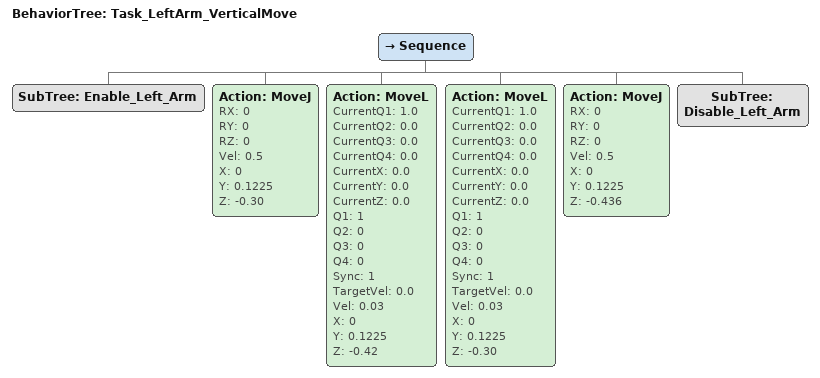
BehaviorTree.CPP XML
<BehaviorTree ID="Task_LeftArm_VerticalMove">
    <Sequence>
        <SubTree ID="Enable_Left_Arm"/>
        <Action ID="MoveJ" RX="0" RY="0" RZ="0" Vel="0.5" X="0" Y="0.1225" Z="-0.30"/>
        <Action CurrentQ1="1.0" CurrentQ2="0.0" CurrentQ3="0.0" CurrentQ4="0.0" CurrentX="0.0" CurrentY="0.0" CurrentZ="0.0" ID="MoveL" Q1="1" Q2="0" Q3="0" Q4="0" Sync="1" TargetVel="0.0" Vel="0.03" X="0" Y="0.1225" Z="-0.42"/>
        <Action CurrentQ1="1.0" CurrentQ2="0.0" CurrentQ3="0.0" CurrentQ4="0.0" CurrentX="0.0" CurrentY="0.0" CurrentZ="0.0" ID="MoveL" Q1="1" Q2="0" Q3="0" Q4="0" Sync="1" TargetVel="0.0" Vel="0.03" X="0" Y="0.1225" Z="-0.30"/>
        <Action ID="MoveJ" RX="0" RY="0" RZ="0" Vel="0.5" X="0" Y="0.1225" Z="-0.436"/>
        <SubTree ID="Disable_Left_Arm"/>
    </Sequence>
</BehaviorTree>
